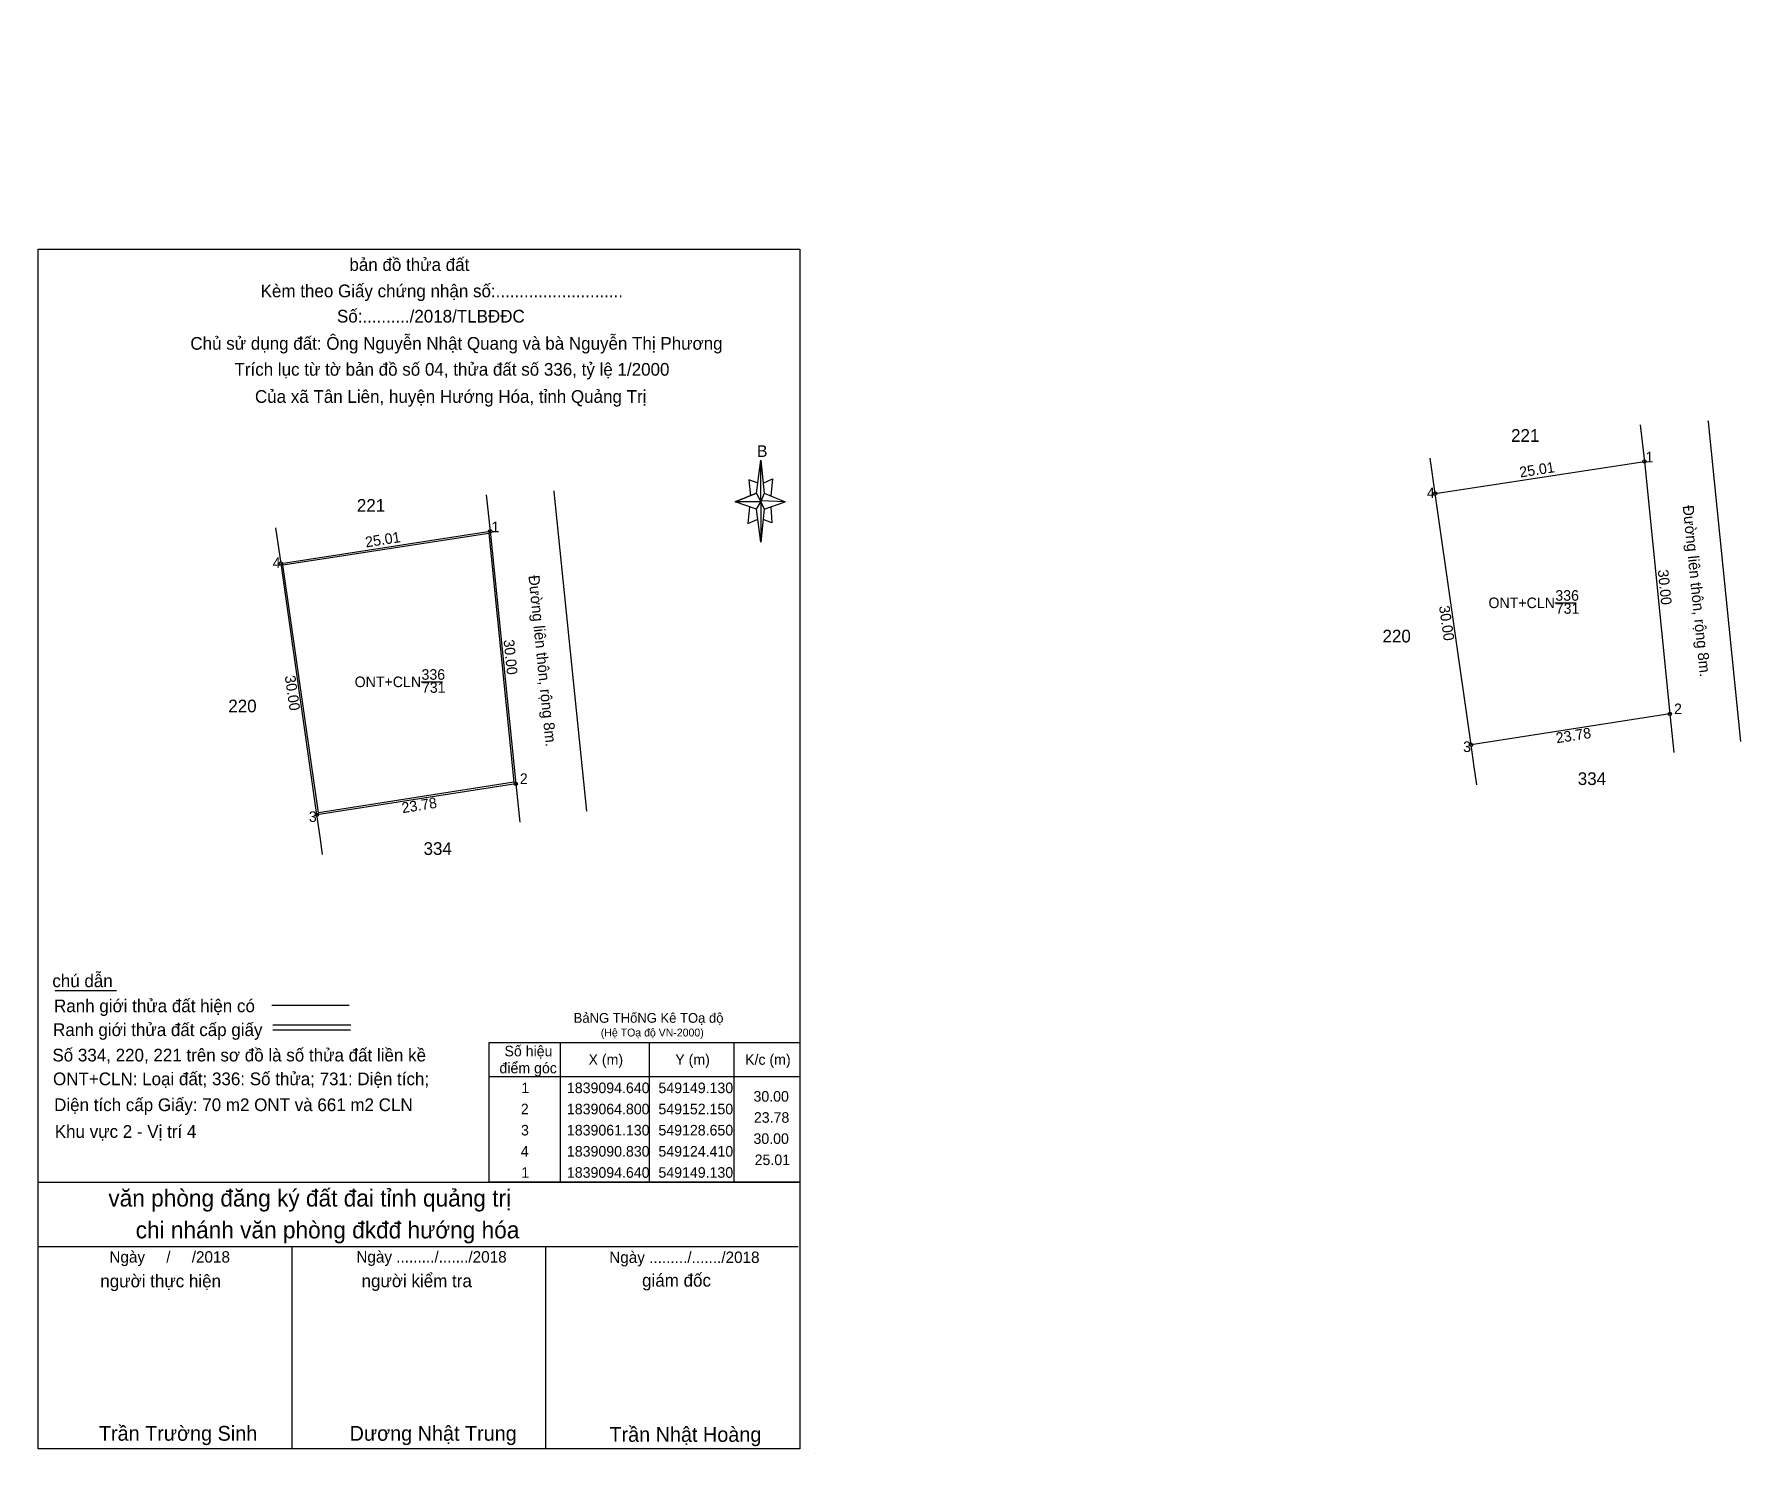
# Model space of a CAD drawing. Extents: x 548509 to 549161, y 1838970 to 1839145.
# Drawn here: x 548958.9 to 549160.5, y 1838977.1 to 1839145.1 of the extents above; entities that cross this region are included whole.
import ezdxf

# ---------------------------------------------------------------- set-up
doc = ezdxf.new("R2010")
doc.units = 0
for name, color, linetype in [('Level 1', 7, 'Continuous'), ('Level 10', 7, 'Continuous'), ('Level 15', 7, 'Continuous'), ('Level 17', 7, 'Continuous'), ('Level 18', 7, 'Continuous'), ('Level 5', 7, 'Continuous'), ('Level 6', 7, 'Continuous'), ('Level 63', 7, 'Continuous')]:
    doc.layers.add(name, color=color, linetype=linetype)

msp = doc.modelspace()

# ---------------------------------------------------------------- linework, layer by layer
at = {"layer": 'Level 1'}
for points in [[(549149.13, 1839094.64), (549152.15, 1839064.8), (549128.65, 1839061.13), (549124.41, 1839090.83)], [(549012.77, 1839086.38), (549015.79, 1839056.54), (548992.29, 1839052.87), (548988.05, 1839082.57)], [(549012.59, 1839086.15), (549015.57, 1839056.71), (548992.46, 1839053.1), (548988.28, 1839082.4)]]:
    msp.add_lwpolyline(points, close=True, dxfattribs=at)
at = {"layer": 'Level 10'}
for p, q in [((549148.65, 1839098.96), (549149.13, 1839094.64)), ((549156.69, 1839099.31), (549156.68, 1839099.42)), ((549160.53, 1839061.54), (549156.69, 1839099.31)), ((549012.29, 1839090.7), (549012.77, 1839086.38)), ((549020.33, 1839091.05), (549020.32, 1839091.16)), ((549024.17, 1839053.28), (549020.33, 1839091.05)), ((549152.15, 1839064.8), (549152.61, 1839060.24)), ((549129.02, 1839058.54), (549128.65, 1839061.13)), ((549129.32, 1839056.43), (549129.02, 1839058.54)), ((549015.79, 1839056.54), (549016.25, 1839051.98)), ((548992.66, 1839050.28), (548992.29, 1839052.87)), ((548992.96, 1839048.17), (548992.66, 1839050.28))]:
    msp.add_line(p, q, dxfattribs=at)
at = {"layer": 'Level 15'}
for p, q in [((549124.41, 1839090.83), (549123.81, 1839095.03)), ((549124.41, 1839090.83), (549149.13, 1839094.64)), ((549149.13, 1839094.64), (549152.15, 1839064.8)), ((548988.05, 1839082.57), (548987.45, 1839086.77)), ((548988.05, 1839082.57), (549012.77, 1839086.38)), ((549012.77, 1839086.38), (549015.79, 1839056.54)), ((549152.15, 1839064.8), (549128.65, 1839061.13)), ((549015.79, 1839056.54), (548992.29, 1839052.87))]:
    msp.add_line(p, q, dxfattribs=at)
at = {"layer": 'Level 17'}
msp.add_line((548961.36, 1839032.11), (548968.6, 1839032.11), dxfattribs=at)
at = {"layer": 'Level 5'}
for p, q in [((549044.22, 1839090.88), (549044.72, 1839094.78)), ((549044.42, 1839092.08), (549043.32, 1839092.48)), ((549043.32, 1839092.48), (549043.52, 1839090.58)), ((549045.02, 1839092.08), (549046.12, 1839092.58)), ((549046.12, 1839092.58), (549045.92, 1839090.58)), ((549044.22, 1839090.88), (549041.72, 1839089.88)), ((549041.72, 1839089.88), (549044.22, 1839090.88)), ((549044.72, 1839089.88), (549044.22, 1839090.88)), ((549044.22, 1839090.88), (549045.12, 1839088.98)), ((549045.12, 1839090.88), (549047.62, 1839089.88)), ((549044.22, 1839088.98), (549041.72, 1839089.88)), ((549044.72, 1839089.88), (549041.72, 1839089.88)), ((549043.42, 1839089.28), (549043.22, 1839087.28)), ((549047.62, 1839089.88), (549044.72, 1839089.98)), ((549044.72, 1839089.98), (549044.72, 1839089.88)), ((549044.72, 1839089.88), (549045.12, 1839088.98)), ((549045.12, 1839088.98), (549044.72, 1839085.08)), ((549045.12, 1839088.98), (549047.62, 1839089.88)), ((549045.12, 1839088.98), (549047.62, 1839089.88)), ((549045.92, 1839089.28), (549046.02, 1839087.38)), ((549043.22, 1839087.28), (549044.32, 1839087.78)), ((549046.02, 1839087.38), (549045.02, 1839087.78)), ((548959.35, 1839009.44), (549049.35, 1839009.44)), ((548959.35, 1839001.84), (549049.15, 1839001.84)), ((548959.35, 1839001.84), (549049.15, 1839001.84)), ((548959.35, 1839001.84), (549049.15, 1839001.84)), ((548959.35, 1838977.94), (548959.35, 1839001.84)), ((548989.35, 1838977.94), (548989.35, 1839001.84)), ((549019.35, 1838977.94), (549019.35, 1839001.84)), ((549049.35, 1838977.94), (548959.35, 1838977.94)), ((548958.88, 1838977.17), (548958.88, 1838977.17)), ((548958.88, 1838977.17), (548958.88, 1838977.17)), ((548958.88, 1838977.17), (548958.88, 1838977.17)), ((548959.28, 1838977.1), (548959.28, 1838977.1)), ((548959.28, 1838977.1), (548959.28, 1838977.1)), ((548959.28, 1838977.1), (548959.28, 1838977.1))]:
    msp.add_line(p, q, dxfattribs=at)
for points in [[(548959.35, 1839119.74), (549049.35, 1839119.74), (549049.35, 1838977.94), (548959.35, 1838977.94)], [(549044.72, 1839094.78), (549045.12, 1839090.88), (549044.72, 1839089.88)], [(549044.72, 1839089.88), (549044.72, 1839085.08), (549044.22, 1839088.98)]]:
    msp.add_lwpolyline(points, close=True, dxfattribs=at)
at = {"layer": 'Level 6'}
for p, q in [((548986.96, 1839030.37), (548996.1, 1839030.37)), ((548987.1, 1839028.06), (548996.3, 1839028.06)), ((548987.1, 1839027.44), (548996.24, 1839027.44)), ((549051.25, 1838977.44), (549051.25, 1838977.44)), ((549051.25, 1838977.44), (549051.25, 1838977.44)), ((549051.25, 1838977.44), (549051.25, 1838977.44))]:
    msp.add_line(p, q, dxfattribs=at)
at = {"layer": 'Level 63'}
for p, q in [((549138.54, 1839077.92), (549141.09, 1839077.92)), ((549004.59, 1839068.58), (549007.14, 1839068.58)), ((549021.05, 1839025.94), (549021.05, 1839009.44)), ((549031.55, 1839025.94), (549031.55, 1839009.44)), ((549041.55, 1839025.94), (549041.55, 1839009.44)), ((549012.65, 1839021.94), (549049.35, 1839021.94))]:
    msp.add_line(p, q, dxfattribs=at)
msp.add_lwpolyline([(549012.65, 1839025.94), (549049.35, 1839025.94), (549049.35, 1839009.44), (549012.65, 1839009.44)], close=True, dxfattribs=at)
for centre in [(549149.13, 1839094.64), (549124.41, 1839090.83), (549012.767, 1839086.383), (548988.047, 1839082.573), (549152.15, 1839064.8), (549128.65, 1839061.13), (549015.787, 1839056.543), (548992.287, 1839052.873)]:
    msp.add_circle(centre, 0.2, dxfattribs=at)

# ---------------------------------------------------------------- texts
at = {"layer": 'Level 1'}
for s, height, p in [('ONT+CLN', 1.25, (549130.71, 1839077.3)), ('336', 1.25, (549138.61, 1839078.17)), ('731', 1.25, (549138.66, 1839076.63)), ('ONT+CLN', 1.25, (548996.75, 1839067.96)), ('336', 1.25, (549004.65, 1839068.83)), ('731', 1.25, (549004.7, 1839067.29)), ('BảNG THốNG Kê TOạ độ ', 1.15002, (549022.63, 1839028.29)), ('(Hệ TOạ độ VN-2000)', 0.93, (549025.83, 1839026.67))]:
    msp.add_text(s, height=height, dxfattribs=at).set_placement(p)
at = {"layer": 'Level 18'}
for s, p in [('221', (549133.38, 1839096.95)), ('221', (548997.01, 1839088.69)), ('220', (549118.19, 1839073.24)), ('220', (548981.82, 1839064.98)), ('334', (549141.26, 1839056.39)), ('334', (549004.89, 1839048.13))]:
    msp.add_text(s, height=1.5, dxfattribs=at).set_placement(p)
for p in [(549153.65, 1839089.39), (549017.28, 1839081.13)]:
    msp.add_text('Đường liên thôn, rộng 8m.', height=1.29984, rotation=275.78992, dxfattribs=at).set_placement(p)
at = {"layer": 'Level 5'}
for s, height, p in [('bản đồ thửa đất', 1.5, (548996.13, 1839117.15)), ('Kèm theo Giấy chứng nhận số:...........................', 1.5, (548985.64, 1839114.04)), ('Số:........../2018/TLBĐĐC', 1.5, (548994.66, 1839111.05)), ('Chủ sử dụng đất: Ông Nguyễn Nhật Quang và bà Nguyễn Thị Phương', 1.5, (548977.34, 1839107.84)), ('Trích lục từ tờ bản đồ số 04, thửa đất số 336, tỷ lệ 1/2000 ', 1.5, (548982.55, 1839104.77)), ('Của xã Tân Liên, huyện Hướng Hóa, tỉnh Quảng Trị', 1.5, (548984.97, 1839101.56)), ('B', 1.378, (549044.29, 1839095.17)), ('văn phòng đăng ký đất đai tỉnh quảng trị', 1.99998, (548967.65, 1839006.57)), ('chi nhánh văn phòng đkđđ hướng hóa', 1.99998, (548970.88, 1839002.81)), ('Ngày     /     /2018', 1.35, (548967.77, 1838999.94)), ('Ngày ........./......./2018', 1.35, (548996.95, 1838999.95)), ('Ngày ........./......./2018', 1.35, (549026.83, 1838999.9)), ('người thực hiện', 1.5, (548966.7, 1838997.02)), ('người kiểm tra', 1.5, (548997.57, 1838997.04)), ('giám đốc', 1.5, (549030.71, 1838997.1)), ('Trần Trường Sinh', 1.74996, (548966.53, 1838978.89)), ('Dương Nhật Trung', 1.75002, (548996.15, 1838978.89)), ('Trần Nhật Hoàng', 1.74996, (549026.85, 1838978.76))]:
    msp.add_text(s, height=height, dxfattribs=at).set_placement(p)
at = {"layer": 'Level 6'}
for s, p in [('chú dẫn', (548961.03, 1839032.5)), ('Ranh giới thửa đất hiện có ', (548961.23, 1839029.54)), ('Ranh giới thửa đất cấp giấy', (548961.12, 1839026.72)), ('Số 334, 220, 221 trên sơ đồ là số thửa đất liền kề', (548961.04, 1839023.72)), ('ONT+CLN: Loại đất; 336: Số thửa; 731: Diện tích;', (548961.11, 1839020.91)), ('Diện tích cấp Giấy: 70 m2 ONT và 661 m2 CLN', (548961.24, 1839017.85)), ('Khu vực 2 - Vị trí 4', (548961.32, 1839014.69))]:
    msp.add_text(s, height=1.5, dxfattribs=at).set_placement(p)
at = {"layer": 'Level 63'}
for s, height, p in [('D', 0.01, (549141.87, 1839145.13)), ('D', 0.01, (549156.68, 1839099.42)), (' 1', 1.25, (549148.81, 1839094.53)), ('D', 0.01, (549020.31, 1839091.16)), (' 4', 1.25, (549122.97, 1839090.3)), (' 1', 1.25, (549012.44, 1839086.27)), (' 4', 1.25, (548986.6, 1839082.04)), (' 2', 1.25, (549152.17, 1839064.77)), (' 3', 1.25, (549127.25, 1839060.29)), (' 2', 1.25, (549015.8, 1839056.51)), (' 3', 1.25, (548990.88, 1839052.03)), ('Số hiệu', 1.25, (549014.45, 1839024.32)), ('X (m)', 1.25, (549024.38, 1839023.32)), ('Y (m)', 1.25, (549034.63, 1839023.32)), ('K/c (m)', 1.25, (549042.88, 1839023.32)), ('điểm góc', 1.25, (549013.86, 1839022.32)), (' 1', 1.25, (549015.98, 1839019.97)), ('1839094.640', 1.24998, (549021.83, 1839019.97)), ('549149.130', 1.25, (549032.64, 1839019.97)), ('30.00', 1.25, (549043.87, 1839018.97)), (' 2', 1.25, (549015.92, 1839017.47)), ('1839064.800', 1.24998, (549021.83, 1839017.47)), ('549152.150', 1.25, (549032.64, 1839017.47)), (' 3', 1.25, (549015.94, 1839014.97)), ('1839061.130', 1.24998, (549021.83, 1839014.97)), ('549128.650', 1.25, (549032.64, 1839014.97)), ('23.78', 1.25, (549043.92, 1839016.47)), (' 4', 1.25, (549015.91, 1839012.47)), ('1839090.830', 1.24998, (549021.83, 1839012.47)), ('549124.410', 1.25, (549032.64, 1839012.47)), ('30.00', 1.25, (549043.87, 1839013.97)), ('25.01', 1.25, (549044.01, 1839011.47)), (' 1', 1.25, (549015.98, 1839009.97)), ('1839094.640', 1.24998, (549021.83, 1839009.97)), ('549149.130', 1.25, (549032.64, 1839009.97))]:
    msp.add_text(s, height=height, dxfattribs=at).set_placement(p)
for s, rotation, p in [('25.01', 8.76184, (549134.47, 1839092.73)), ('25.01', 8.76184, (548998.1, 1839084.47)), ('30.00', 275.77903, (549150.71, 1839081.79)), ('30.00', 278.1247, (549124.86, 1839077.51)), ('30.00', 275.77903, (549014.34, 1839073.53)), ('30.00', 278.1247, (548988.49, 1839069.25)), ('23.78', 8.8762, (549138.78, 1839061.32)), ('23.78', 8.8762, (549002.41, 1839053.06))]:
    msp.add_text(s, height=1.25, rotation=rotation, dxfattribs=at).set_placement(p)

doc.saveas('drawing.dxf')
